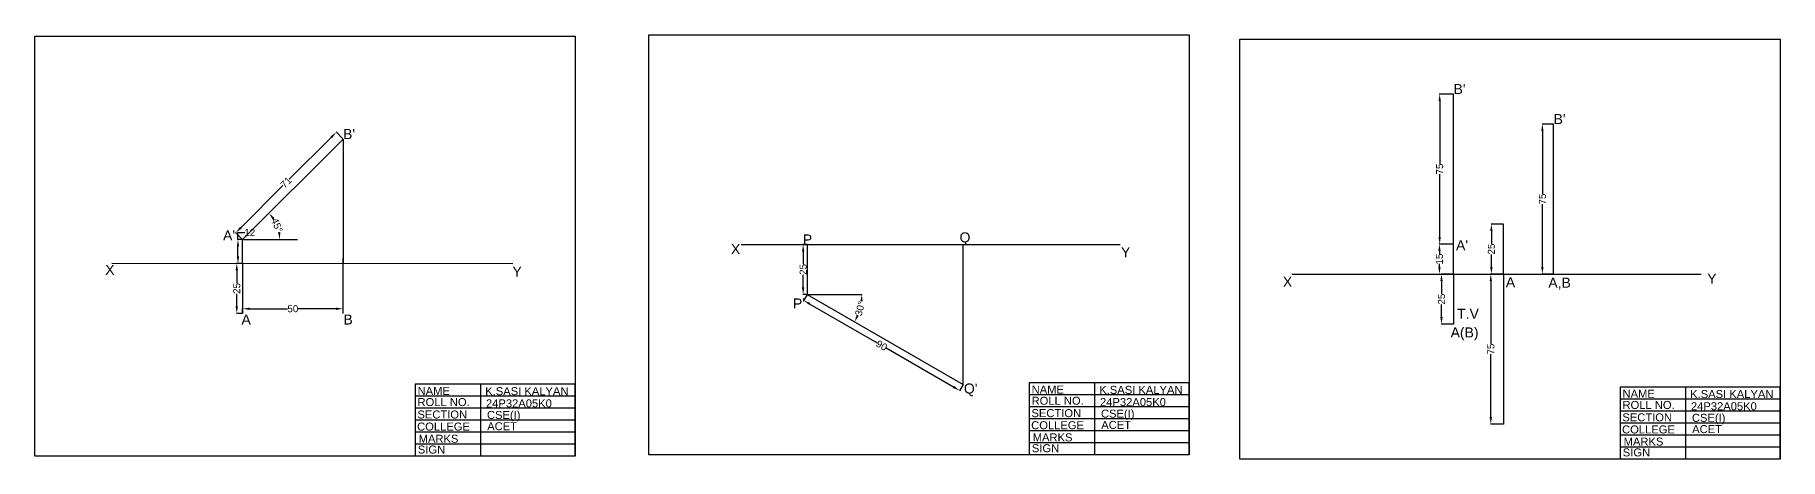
# Model space of a CAD drawing. Header units: inches. Extents: x 62 to 1872, y 122 to 337.
# Drawn here: x 1000 to 1872, y 124 to 336 of the extents above; entities that cross this region are included whole.
import ezdxf

# ---------------------------------------------------------------- set-up
doc = ezdxf.new("R2010")
doc.units = ezdxf.units.IN
doc.header["$MEASUREMENT"] = 0
doc.styles.add('Annotative', font='arial.ttf')
doc.styles.get("Standard").update_dxf_attribs({"font": 'arial.ttf'})
doc.dimstyles.get("Standard").update_dxf_attribs({"dimtxt": 3.5, "dimasz": 3.5, "dimexe": 0.18, "dimexo": 0.0625, "dimgap": 0.09, "dimtad": 0, "dimtoh": 1, "dimdec": 0, "dimzin": 0, "dimdsep": 46, "dimtxsty": 'Annotative', "dimcen": 0.09, "dimadec": 0, "dimazin": 0, "dimtfac": 1, "dimtdec": 0, "dimtofl": 0, "dimtmove": 0, "dimatfit": 3, "dimfxl": 1, "dimtolj": 1, "dimtzin": 0, "dimarcsym": 0})

# ---------------------------------------------------------------- blocks, each defined once
blk = doc.blocks.new('*D31')
at = {"color": 0, "lineweight": -2, "transparency": 16777216}
for p, q in [((1104.06, 196.84), (1104.06, 199.3)), ((1107.56, 199.12), (1126.57, 199.12)), ((1150.76, 199.12), (1131.75, 199.12)), ((1154.26, 196.84), (1154.26, 199.3))]:
    blk.add_line(p, q, dxfattribs=at)
at = {"color": 0, "transparency": 16777216}
for points in [[(1107.56, 199.7), (1107.56, 198.54), (1104.06, 199.12)], [(1150.76, 199.7), (1150.76, 198.54), (1154.26, 199.12)]]:
    blk.add_solid(points, dxfattribs=at)
at = {"layer": 'Defpoints', "color": 0, "transparency": 16777216}
for p in [(1104.06, 196.77), (1154.26, 199.12), (1154.26, 196.77)]:
    blk.add_point(p, dxfattribs=at)
at = {"color": 0, "transparency": 16777216, "insert": (1129.16, 199.12), "char_height": 3.5, "attachment_point": 5, "style": 'Annotative'}
blk.add_mtext('\\A1;50', dxfattribs=at)
blk = doc.blocks.new('*D32')
at = {"color": 0, "lineweight": -2, "transparency": 16777216}
for p, q in [((1148.4, 284.9), (1127.36, 263.86)), ((1154.22, 284.02), (1150.74, 287.5)), ((1103.14, 239.64), (1124.18, 260.68)), ((1104.02, 233.82), (1100.54, 237.29))]:
    blk.add_line(p, q, dxfattribs=at)
at = {"color": 0, "transparency": 16777216}
for points in [[(1147.98, 285.31), (1148.81, 284.48), (1150.87, 287.37)], [(1102.73, 240.05), (1103.55, 239.23), (1100.67, 237.17)]]:
    blk.add_solid(points, dxfattribs=at)
at = {"layer": 'Defpoints', "color": 0, "transparency": 16777216}
for p in [(1150.87, 287.37), (1154.26, 283.98), (1104.06, 233.77)]:
    blk.add_point(p, dxfattribs=at)
at = {"color": 0, "transparency": 16777216, "insert": (1125.77, 262.27), "char_height": 3.5, "attachment_point": 5, "rotation": 45, "style": 'Annotative'}
blk.add_mtext('\\A1;71', dxfattribs=at)
blk = doc.blocks.new('*D33')
at = {"color": 0, "lineweight": -2, "transparency": 16777216}
for start, end in [(33.63474, 34.19611), (10.78035, 11.34172)]:
    blk.add_arc((1104.06, 233.77), 18.59, start, end, dxfattribs=at)
at = {"color": 0, "transparency": 16777216}
for points in [[(1118.99, 243.85), (1119.88, 244.59), (1117.2, 246.92)], [(1122.9, 237.31), (1121.74, 237.2), (1122.65, 233.77)]]:
    blk.add_solid(points, dxfattribs=at)
at = {"layer": 'Defpoints', "color": 0, "transparency": 16777216}
for p in [(1154.26, 283.98), (1122.02, 238.58), (1104.06, 233.77), (1104.06, 233.77), (1131.56, 233.76)]:
    blk.add_point(p, dxfattribs=at)
at = {"color": 0, "transparency": 16777216, "insert": (1121.24, 240.88), "char_height": 3.5, "attachment_point": 5, "rotation": 292.48823, "style": 'Annotative'}
blk.add_mtext('\\A1;45°', dxfattribs=at)
blk = doc.blocks.new('*D34')
at = {"color": 0, "lineweight": -2, "transparency": 16777216}
for p, q in [((1101.73, 233.77), (1101.73, 237.27)), ((1101.73, 237.27), (1105.23, 237.27)), ((1104, 233.77), (1101.55, 233.77)), ((1101.73, 225.27), (1101.73, 230.27)), ((1104, 221.77), (1101.55, 221.77))]:
    blk.add_line(p, q, dxfattribs=at)
at = {"color": 0, "transparency": 16777216}
for points in [[(1101.15, 230.27), (1102.32, 230.27), (1101.73, 233.77)], [(1101.15, 225.27), (1102.32, 225.27), (1101.73, 221.77)]]:
    blk.add_solid(points, dxfattribs=at)
at = {"layer": 'Defpoints', "color": 0, "transparency": 16777216}
for p in [(1101.73, 233.77), (1104.06, 233.77), (1104.06, 221.77)]:
    blk.add_point(p, dxfattribs=at)
at = {"color": 0, "transparency": 16777216, "insert": (1107.65, 237.27), "char_height": 3.5, "attachment_point": 5, "style": 'Annotative'}
blk.add_mtext('\\A1;12', dxfattribs=at)
blk = doc.blocks.new('*D35')
at = {"color": 0, "lineweight": -2, "transparency": 16777216}
for p, q in [((1104, 221.77), (1100.96, 221.77)), ((1101.14, 218.27), (1101.14, 211.91)), ((1101.14, 200.27), (1101.14, 206.63)), ((1104, 196.77), (1100.96, 196.77))]:
    blk.add_line(p, q, dxfattribs=at)
at = {"color": 0, "transparency": 16777216}
for points in [[(1100.55, 218.27), (1101.72, 218.27), (1101.14, 221.77)], [(1100.55, 200.27), (1101.72, 200.27), (1101.14, 196.77)]]:
    blk.add_solid(points, dxfattribs=at)
at = {"layer": 'Defpoints', "color": 0, "transparency": 16777216}
for p in [(1104.06, 221.77), (1101.14, 196.77), (1104.06, 196.77)]:
    blk.add_point(p, dxfattribs=at)
at = {"color": 0, "transparency": 16777216, "insert": (1101.14, 209.27), "char_height": 3.5, "attachment_point": 5, "rotation": 90, "style": 'Annotative'}
blk.add_mtext('\\A1;25', dxfattribs=at)
blk = doc.blocks.new('*D36')
at = {"color": 0, "lineweight": -2, "transparency": 16777216}
blk.add_line((1409.01, 206.28), (1413.75, 206.28), dxfattribs=at)
for start, end in [(352.4061, 352.65552), (337.34448, 337.5939)]:
    blk.add_arc((1386.25, 206.28), 27.32, start, end, dxfattribs=at)
at = {"color": 0, "transparency": 16777216}
for points in [[(1412.76, 202.82), (1413.93, 202.75), (1413.57, 206.28)], [(1411.98, 195.5), (1410.94, 196.01), (1409.91, 192.62)]]:
    blk.add_solid(points, dxfattribs=at)
at = {"layer": 'Defpoints', "color": 0, "transparency": 16777216}
for p in [(1386.25, 206.28), (1386.25, 206.28), (1408.95, 206.28), (1411.92, 196.93), (1464.19, 161.28)]:
    blk.add_point(p, dxfattribs=at)
at = {"color": 0, "transparency": 16777216, "insert": (1412.64, 199.21), "char_height": 3.5, "attachment_point": 5, "rotation": 75, "style": 'Annotative'}
blk.add_mtext('\\A1;30°', dxfattribs=at)
blk = doc.blocks.new('*D37')
at = {"color": 0, "lineweight": -2, "transparency": 16777216}
for p, q in [((1386.18, 231.28), (1384.02, 231.28)), ((1384.2, 227.78), (1384.2, 221.42)), ((1384.2, 209.78), (1384.2, 216.14)), ((1386.18, 206.28), (1384.02, 206.28))]:
    blk.add_line(p, q, dxfattribs=at)
at = {"color": 0, "transparency": 16777216}
for points in [[(1383.62, 227.78), (1384.78, 227.78), (1384.2, 231.28)], [(1383.62, 209.78), (1384.78, 209.78), (1384.2, 206.28)]]:
    blk.add_solid(points, dxfattribs=at)
at = {"layer": 'Defpoints', "color": 0, "transparency": 16777216}
for p in [(1386.25, 231.28), (1384.2, 206.28), (1386.25, 206.28)]:
    blk.add_point(p, dxfattribs=at)
at = {"color": 0, "transparency": 16777216, "insert": (1384.2, 218.78), "char_height": 3.5, "attachment_point": 5, "rotation": 90, "style": 'Annotative'}
blk.add_mtext('\\A1;25', dxfattribs=at)
blk = doc.blocks.new('*D38')
at = {"color": 0, "lineweight": -2, "transparency": 16777216}
for p, q in [((1386.21, 206.23), (1384.41, 203.09)), ((1387.53, 201.5), (1421.22, 182.05)), ((1459.41, 160), (1425.71, 179.45)), ((1464.16, 161.23), (1462.35, 158.09))]:
    blk.add_line(p, q, dxfattribs=at)
at = {"color": 0, "transparency": 16777216}
for points in [[(1387.82, 202.01), (1387.24, 201), (1384.5, 203.25)], [(1459.7, 160.51), (1459.12, 159.5), (1462.44, 158.25)]]:
    blk.add_solid(points, dxfattribs=at)
at = {"layer": 'Defpoints', "color": 0, "transparency": 16777216}
for p in [(1386.25, 206.28), (1462.44, 158.25), (1464.19, 161.28)]:
    blk.add_point(p, dxfattribs=at)
at = {"color": 0, "transparency": 16777216, "insert": (1423.47, 180.75), "char_height": 3.5, "attachment_point": 5, "rotation": 330, "style": 'Annotative'}
blk.add_mtext('\\A1;90', dxfattribs=at)
blk = doc.blocks.new('*D51')
at = {"color": 0, "lineweight": -2, "transparency": 16777216}
for p, q in [((1709.2, 306.47), (1702.15, 306.47)), ((1702.33, 302.97), (1702.33, 271.56)), ((1702.33, 234.97), (1702.33, 266.37)), ((1709.2, 231.47), (1702.15, 231.47))]:
    blk.add_line(p, q, dxfattribs=at)
at = {"color": 0, "transparency": 16777216}
for points in [[(1701.75, 302.97), (1702.91, 302.97), (1702.33, 306.47)], [(1701.75, 234.97), (1702.91, 234.97), (1702.33, 231.47)]]:
    blk.add_solid(points, dxfattribs=at)
at = {"layer": 'Defpoints', "color": 0, "transparency": 16777216}
for p in [(1702.33, 306.47), (1709.26, 306.47), (1709.26, 231.47)]:
    blk.add_point(p, dxfattribs=at)
at = {"color": 0, "transparency": 16777216, "insert": (1702.33, 268.97), "char_height": 3.5, "attachment_point": 5, "rotation": 90, "style": 'Annotative'}
blk.add_mtext('\\A1;75', dxfattribs=at)
blk = doc.blocks.new('*D52')
at = {"color": 0, "lineweight": -2, "transparency": 16777216}
for p, q in [((1709.2, 231.47), (1702.03, 231.47)), ((1702.21, 227.97), (1702.21, 226.41)), ((1702.21, 219.97), (1702.21, 221.52)), ((1652.37, 216.47), (1702.39, 216.47))]:
    blk.add_line(p, q, dxfattribs=at)
at = {"color": 0, "transparency": 16777216}
for points in [[(1701.63, 227.97), (1702.8, 227.97), (1702.21, 231.47)], [(1701.63, 219.97), (1702.8, 219.97), (1702.21, 216.47)]]:
    blk.add_solid(points, dxfattribs=at)
at = {"layer": 'Defpoints', "color": 0, "transparency": 16777216}
for p in [(1709.26, 231.47), (1652.3, 216.47), (1702.21, 216.47)]:
    blk.add_point(p, dxfattribs=at)
at = {"color": 0, "transparency": 16777216, "insert": (1702.21, 223.97), "char_height": 3.5, "attachment_point": 5, "rotation": 90, "style": 'Annotative'}
blk.add_mtext('\\A1;15', dxfattribs=at)
blk = doc.blocks.new('*D53')
at = {"color": 0, "lineweight": -2, "transparency": 16777216}
for p, q in [((1734.2, 241.47), (1727.99, 241.47)), ((1728.17, 237.97), (1728.17, 231.61)), ((1728.17, 219.97), (1728.17, 226.33)), ((1734.2, 216.47), (1727.99, 216.47))]:
    blk.add_line(p, q, dxfattribs=at)
at = {"color": 0, "transparency": 16777216}
for points in [[(1727.58, 237.97), (1728.75, 237.97), (1728.17, 241.47)], [(1727.58, 219.97), (1728.75, 219.97), (1728.17, 216.47)]]:
    blk.add_solid(points, dxfattribs=at)
at = {"layer": 'Defpoints', "color": 0, "transparency": 16777216}
for p in [(1728.17, 241.47), (1734.26, 241.47), (1734.26, 216.47)]:
    blk.add_point(p, dxfattribs=at)
at = {"color": 0, "transparency": 16777216, "insert": (1728.17, 228.97), "char_height": 3.5, "attachment_point": 5, "rotation": 90, "style": 'Annotative'}
blk.add_mtext('\\A1;25', dxfattribs=at)
blk = doc.blocks.new('*D54')
at = {"color": 0, "lineweight": -2, "transparency": 16777216}
for p, q in [((1734.2, 216.47), (1727.7, 216.47)), ((1727.88, 212.97), (1727.88, 181.56)), ((1727.88, 144.97), (1727.88, 176.37)), ((1734.2, 141.47), (1727.7, 141.47))]:
    blk.add_line(p, q, dxfattribs=at)
at = {"color": 0, "transparency": 16777216}
for points in [[(1727.29, 212.97), (1728.46, 212.97), (1727.88, 216.47)], [(1727.29, 144.97), (1728.46, 144.97), (1727.88, 141.47)]]:
    blk.add_solid(points, dxfattribs=at)
at = {"layer": 'Defpoints', "color": 0, "transparency": 16777216}
for p in [(1734.26, 216.47), (1727.88, 141.47), (1734.26, 141.47)]:
    blk.add_point(p, dxfattribs=at)
at = {"color": 0, "transparency": 16777216, "insert": (1727.88, 178.97), "char_height": 3.5, "attachment_point": 5, "rotation": 90, "style": 'Annotative'}
blk.add_mtext('\\A1;75', dxfattribs=at)
blk = doc.blocks.new('*D55')
at = {"color": 0, "lineweight": -2, "transparency": 16777216}
for p, q in [((1709.2, 216.47), (1703.05, 216.47)), ((1703.23, 212.97), (1703.23, 206.61)), ((1703.23, 194.97), (1703.23, 201.33)), ((1709.2, 191.47), (1703.05, 191.47))]:
    blk.add_line(p, q, dxfattribs=at)
at = {"color": 0, "transparency": 16777216}
for points in [[(1702.65, 212.97), (1703.81, 212.97), (1703.23, 216.47)], [(1702.65, 194.97), (1703.81, 194.97), (1703.23, 191.47)]]:
    blk.add_solid(points, dxfattribs=at)
at = {"layer": 'Defpoints', "color": 0, "transparency": 16777216}
for p in [(1709.26, 216.47), (1703.23, 191.47), (1709.26, 191.47)]:
    blk.add_point(p, dxfattribs=at)
at = {"color": 0, "transparency": 16777216, "insert": (1703.23, 203.97), "char_height": 3.5, "attachment_point": 5, "rotation": 90, "style": 'Annotative'}
blk.add_mtext('\\A1;25', dxfattribs=at)
blk = doc.blocks.new('*D57')
at = {"color": 0, "lineweight": -2, "transparency": 16777216}
for p, q in [((1759.2, 291.47), (1753.48, 291.47)), ((1753.66, 287.97), (1753.66, 256.56)), ((1753.66, 219.97), (1753.66, 251.37)), ((1759.2, 216.47), (1753.48, 216.47))]:
    blk.add_line(p, q, dxfattribs=at)
at = {"color": 0, "transparency": 16777216}
for points in [[(1753.08, 287.97), (1754.24, 287.97), (1753.66, 291.47)], [(1753.08, 219.97), (1754.24, 219.97), (1753.66, 216.47)]]:
    blk.add_solid(points, dxfattribs=at)
at = {"layer": 'Defpoints', "color": 0, "transparency": 16777216}
for p in [(1753.66, 291.47), (1759.26, 291.47), (1759.26, 216.47)]:
    blk.add_point(p, dxfattribs=at)
at = {"color": 0, "transparency": 16777216, "insert": (1753.66, 253.97), "char_height": 3.5, "attachment_point": 5, "rotation": 90, "style": 'Annotative'}
blk.add_mtext('\\A1;75', dxfattribs=at)

msp = doc.modelspace()

# ---------------------------------------------------------------- linework, layer by layer
for p, q in [((1709.26, 231.47), (1709.26, 306.47)), ((1759.26, 216.47), (1759.26, 291.47)), ((1104.06, 233.77), (1154.26, 283.98)), ((1154.26, 283.98), (1154.26, 221.77)), ((1734.26, 216.47), (1734.26, 241.47)), ((1104.06, 221.77), (1104.06, 233.77)), ((1104.06, 233.77), (1131.56, 233.76)), ((1353.18, 231.28), (1542.71, 231.28)), ((1386.25, 231.28), (1386.25, 206.28)), ((1464.19, 161.28), (1464.19, 231.28)), ((1709.26, 216.47), (1709.26, 231.47)), ((1038.76, 221.92), (1239.14, 221.77)), ((1104.06, 221.77), (1104.06, 196.77)), ((1154.26, 196.77), (1154.26, 224.24)), ((1628.51, 216.47), (1833.09, 216.47)), ((1709.26, 216.47), (1734.26, 216.47)), ((1709.26, 216.47), (1709.26, 191.47)), ((1734.26, 216.47), (1734.26, 141.47)), ((1734.26, 216.47), (1759.26, 216.47)), ((1734.26, 216.47), (1759.26, 216.47)), ((1734.26, 216.47), (1759.26, 216.47)), ((1386.25, 206.28), (1464.19, 161.28)), ((1386.25, 206.28), (1408.95, 206.28)), ((1270.25, 161.38), (1190.25, 161.38)), ((1190.25, 161.38), (1190.25, 125.38)), ((1222.88, 161.38), (1222.88, 125.38)), ((1270.25, 125.38), (1270.25, 161.38)), ((1577.14, 162.05), (1497.14, 162.05)), ((1497.14, 162.05), (1497.14, 126.05)), ((1529.77, 162.05), (1529.77, 126.05)), ((1577.14, 126.05), (1577.14, 162.05)), ((1872.46, 159.95), (1792.46, 159.95)), ((1792.46, 159.95), (1792.46, 123.95)), ((1825.1, 159.95), (1825.1, 123.95)), ((1872.46, 123.95), (1872.46, 159.95)), ((1270.25, 155.38), (1190.25, 155.38)), ((1270.25, 149.38), (1190.25, 149.38)), ((1577.14, 156.05), (1497.14, 156.05)), ((1577.14, 150.05), (1497.14, 150.05)), ((1872.46, 153.95), (1792.46, 153.95)), ((1270.25, 143.38), (1190.25, 143.38)), ((1577.14, 144.05), (1497.14, 144.05)), ((1872.46, 147.95), (1792.46, 147.95)), ((1872.46, 141.95), (1792.46, 141.95)), ((1270.25, 137.38), (1190.25, 137.38)), ((1270.25, 131.38), (1190.25, 131.38)), ((1577.14, 138.05), (1497.14, 138.05)), ((1577.14, 132.05), (1497.14, 132.05)), ((1872.46, 135.95), (1792.46, 135.95)), ((1872.46, 129.95), (1792.46, 129.95))]:
    msp.add_line(p, q)
for points in [[(1000.25, 335.38), (1270.25, 335.38), (1270.25, 125.38), (1000.25, 125.38)], [(1307.14, 336.05), (1577.14, 336.05), (1577.14, 126.05), (1307.14, 126.05)], [(1602.46, 333.95), (1872.46, 333.95), (1872.46, 123.95), (1602.46, 123.95)]]:
    msp.add_lwpolyline(points, close=True)

# ---------------------------------------------------------------- texts
for s, height, p in [("B'", 5, (1709.26, 306.47)), ("B'", 5, (1154.26, 283.98)), ("B'", 5, (1759.26, 291.47)), ("A'", 5, (1094.29, 233.32)), ('P', 5, (1384.03, 231.28)), ('X', 5, (1348.12, 226.44)), ('Y', 5, (1543.05, 224.91)), ("A'", 5, (1710.5, 228.37)), ('X', 5, (1035.39, 216.07)), ('Y', 5, (1238.92, 215.21)), ('X', 5, (1623.96, 210.1)), ('Y', 5, (1836.03, 211.71)), ('A', 5, (1103.49, 191.25)), ('B', 5, (1154.45, 191.25)), ('T.V', 5, (1711.06, 194.13)), ('A(B)', 5, (1707.79, 184.79)), ('NAME', 4, (1191.51, 156.04)), ('K.SASI KALYAN', 4, (1225.3, 155.91)), ('NAME', 4, (1498.4, 156.7)), ('K.SASI KALYAN', 4, (1532.19, 156.57)), ('NAME', 4, (1793.73, 154.61)), ('K.SASI KALYAN', 4, (1827.51, 154.48)), ('SECTION', 4, (1191.41, 144.26)), ('ROLL NO.', 4, (1191.48, 150.47)), ('24P32A05K0', 4, (1225.68, 149.82)), ('SECTION', 4, (1498.3, 144.93)), ('ROLL NO.', 4, (1498.37, 151.14)), ('24P32A05K0', 4, (1532.57, 150.48)), ('CSE(I)', 4, (1533.06, 144.69)), ('ROLL NO.', 4, (1793.69, 149.04)), ('24P32A05K0', 4, (1827.9, 148.39)), ('COLLEGE', 4, (1191.27, 138.22)), ('ACET', 4, (1226.3, 138.38)), ('CSE(I)', 4, (1226.17, 144.03)), ('COLLEGE', 4, (1498.16, 138.89)), ('ACET', 4, (1533.19, 139.05)), ('COLLEGE', 4, (1793.48, 136.79)), ('SECTION', 4, (1793.62, 142.83)), ('ACET', 4, (1828.51, 136.95)), ('CSE(I)', 4, (1828.38, 142.6)), ('MARKS', 4, (1192.05, 132.14)), ('SIGN', 4, (1498.51, 127.39)), ('MARKS', 4, (1498.94, 132.81)), ('MARKS', 4, (1794.26, 130.71)), ('SIGN', 4, (1191.62, 126.73)), ('SIGN', 4, (1793.83, 125.3))]:
    msp.add_text(s, height=height).set_placement(p)
at = {"char_height": 5, "attachment_point": 1}
for s, insert, width in [('Q', (1462.36, 237.33), 4.0073), ('A', (1735.38, 214.9), 5.9483), ('A,B', (1756.63, 214.64), 5.9483), ("P'", (1379.12, 204.27), 4.0073), ("Q'", (1464.53, 161.75), 4.0073)]:
    msp.add_mtext(s, dxfattribs=dict(at, insert=insert, width=width))

# ---------------------------------------------------------------- dimensions: what is measured, and where the dimension line sits
for base, p1, p2, picture, middle in [((1702.33, 306.47), (1709.26, 231.47), (1709.26, 306.47), '*D51', (1702.33, 268.97)), ((1753.66, 291.47), (1759.26, 216.47), (1759.26, 291.47), '*D57', (1753.66, 253.97)), ((1101.73, 233.77), (1104.06, 221.77), (1104.06, 233.77), '*D34', (1107.65, 237.27)), ((1728.17, 241.47), (1734.26, 216.47), (1734.26, 241.47), '*D53', (1728.17, 228.97)), ((1384.2, 206.28), (1386.25, 231.28), (1386.25, 206.28), '*D37', (1384.2, 218.78)), ((1702.21, 216.47), (1709.26, 231.47), (1652.3, 216.47), '*D52', (1702.21, 223.97)), ((1101.14, 196.77), (1104.06, 221.77), (1104.06, 196.77), '*D35', (1101.14, 209.27)), ((1703.23, 191.47), (1709.26, 216.47), (1709.26, 191.47), '*D55', (1703.23, 203.97)), ((1727.88, 141.47), (1734.26, 216.47), (1734.26, 141.47), '*D54', (1727.88, 178.97))]:
    dim = msp.add_linear_dim(base=base, p1=p1, p2=p2, angle=90, dimstyle='Standard')
    dim.commit()
    dim.dimension.update_dxf_attribs({"geometry": picture, "text_midpoint": middle})
for p1, p2, distance, picture, middle in [((1104.06, 233.77), (1154.26, 283.98), 4.8, '*D32', (1125.77, 262.27)), ((1386.25, 206.28), (1464.19, 161.28), -3.5, '*D38', (1423.47, 180.75))]:
    dim = msp.add_aligned_dim(p1=p1, p2=p2, distance=distance, dimstyle='Standard')
    dim.commit()
    dim.dimension.update_dxf_attribs({"geometry": picture, "text_midpoint": middle})
for base, line1, line2, picture, middle in [((1122.02, 238.58), ((1104.06, 233.77), (1131.56, 233.76)), ((1104.06, 233.77), (1154.26, 283.98)), '*D33', (1121.24, 240.88)), ((1411.92, 196.93), ((1386.25, 206.28), (1464.19, 161.28)), ((1386.25, 206.28), (1408.95, 206.28)), '*D36', (1412.64, 199.21))]:
    dim = msp.add_angular_dim_2l(base=base, line1=line1, line2=line2, dimstyle='Standard')
    dim.commit()
    dim.dimension.update_dxf_attribs({"geometry": picture, "text_midpoint": middle})
dim = msp.add_linear_dim(base=(1154.26, 199.12), p1=(1104.06, 196.77), p2=(1154.26, 196.77), dimstyle='Standard')
dim.commit()
dim.dimension.update_dxf_attribs({"geometry": '*D31', "text_midpoint": (1129.16, 199.12)})

doc.saveas('drawing.dxf')
